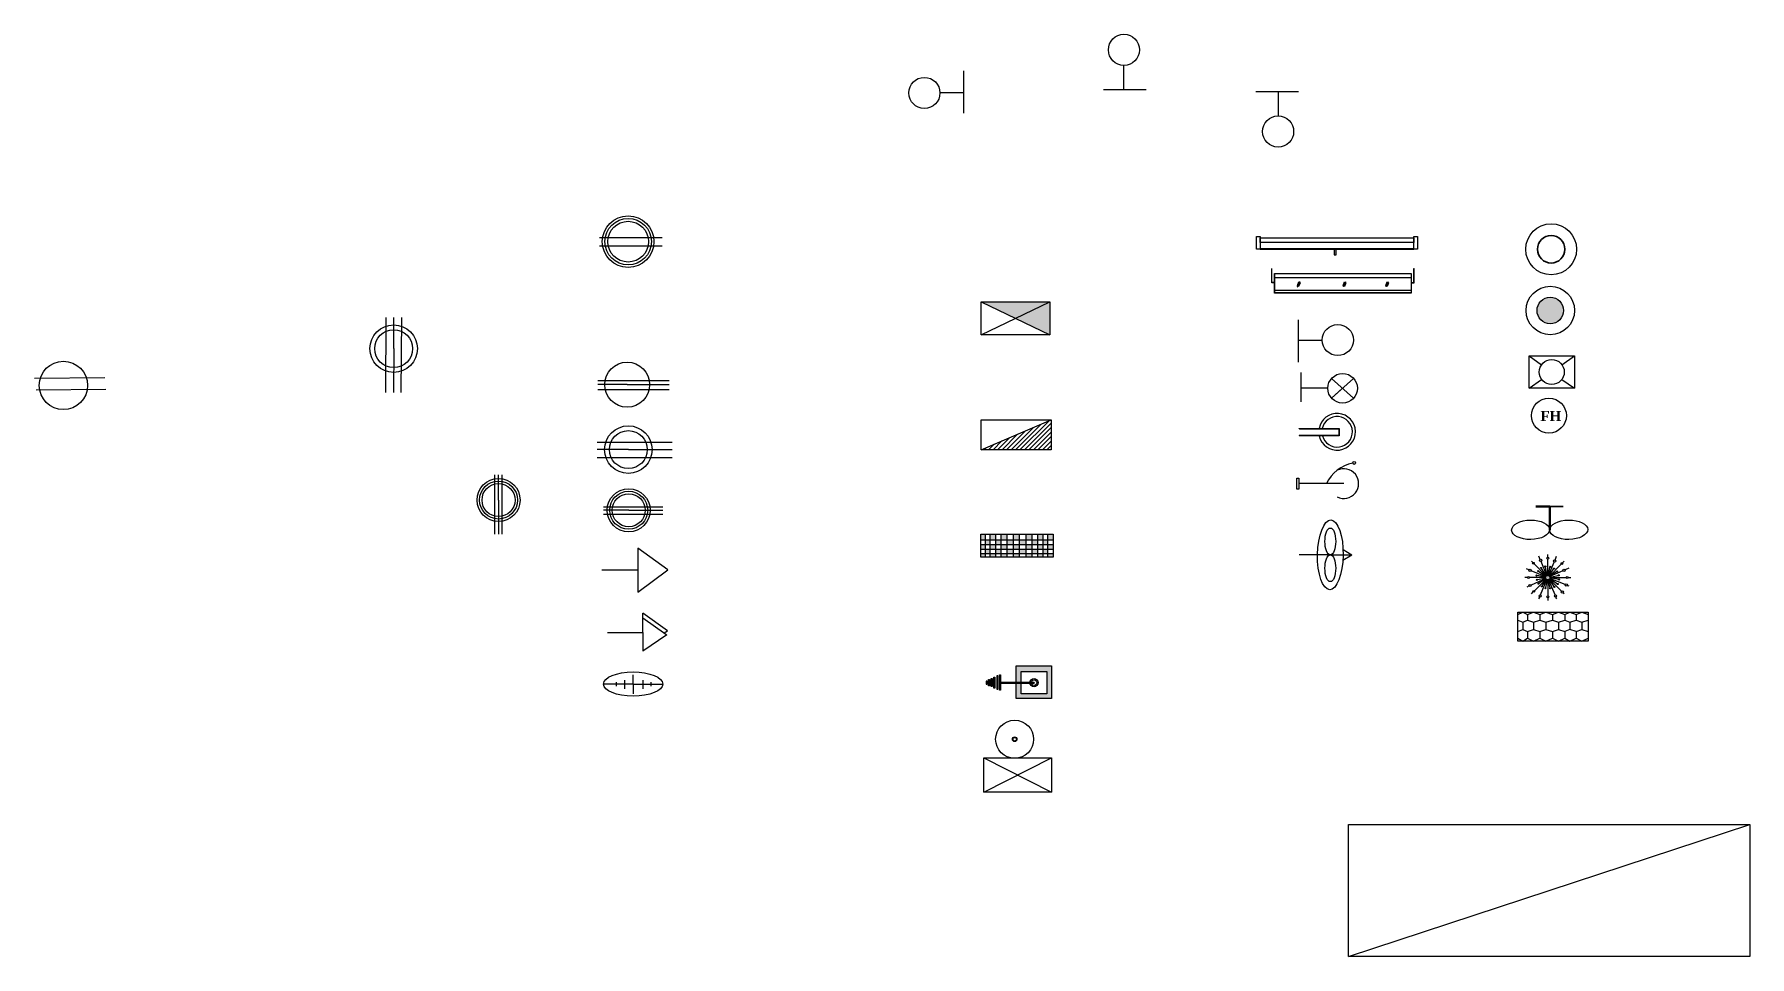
# Model space of a CAD drawing. Header units: inches. Extents: x 364 to 7104, y 169 to 8017.
# Drawn here: x 2022.2 to 2261.2, y 579.1 to 707.5 of the extents above; entities that cross this region are included whole.
import ezdxf

# ---------------------------------------------------------------- set-up
doc = ezdxf.new("R2010")
doc.units = ezdxf.units.IN
doc.header["$MEASUREMENT"] = 0
for name, color, linetype in [('A C', 132, 'Continuous'), ('AS', 23, 'Continuous'), ('BP', 191, 'Continuous'), ('CB', 22, 'Continuous'), ('CH', 171, 'Continuous'), ('CL', 20, 'Continuous'), ('CS', 100, 'Continuous'), ('CT', 212, 'Continuous'), ('E', 240, 'Continuous'), ('EMDB', 3, 'Continuous'), ('EXF', 183, 'Continuous'), ('FH', 121, 'Continuous'), ('FL', 242, 'Continuous'), ('GDL', 234, 'Continuous'), ('GL', 133, 'Continuous'), ('IS', 200, 'Continuous'), ('ML', 211, 'Continuous'), ('PB', 160, 'Continuous'), ('PS', 30, 'Continuous'), ('QB', 40, 'Continuous'), ('QS', 32, 'Continuous'), ('SDB', 220, 'Continuous'), ('TJB', 24, 'Continuous'), ('TL', 201, 'Continuous'), ('TS', 21, 'Continuous'), ('Wall', 170, 'Continuous'), ('WF', 201, 'Continuous'), ('WL', 130, 'Continuous')]:
    doc.layers.add(name, color=color, linetype=linetype)
doc.styles.get("Standard").update_dxf_attribs({"font": 'timesbd.ttf'})

# ---------------------------------------------------------------- blocks, each defined once
blk = doc.blocks.new('PB')
at = {"layer": 'Wall', "color": 160}
for p, q in [((15.501, 23.45), (18.282, 23.45)), ((15.565, 22.986), (18.31, 22.986))]:
    blk.add_line(p, q, dxfattribs=at)
blk.add_circle((16.639, 23.151), 0.956, dxfattribs=at)
blk = doc.blocks.new('WL')
at = {"layer": 'Wall', "color": 130}
for p, q in [((16.354, 18.55), (16.354, 16.873)), ((16.354, 17.747), (17.3, 17.747))]:
    blk.add_line(p, q, dxfattribs=at)
blk.add_circle((17.915, 17.747), 0.615, dxfattribs=at)
blk = doc.blocks.new('TL')
at = {"layer": 'TL'}
h = blk.add_hatch(color=256, dxfattribs=at)
h.paths.add_polyline_path([(92.934, 40.84), (86.866, 40.84), (86.866, 40.815), (92.934, 40.815)])
h.paths.add_polyline_path([(89.868, 40.815), (89.786, 40.815), (89.786, 40.6), (89.868, 40.6)])
for p, q in [((86.873, 41.08), (86.873, 41.08)), ((92.931, 41.269), (92.931, 41.269)), ((92.934, 40.822), (92.934, 40.815))]:
    blk.add_line(p, q, dxfattribs=at)
for points in [[(86.724, 41.318), (86.866, 41.318), (86.866, 40.815), (86.724, 40.815)], [(92.934, 41.318), (93.076, 41.318), (93.076, 40.815), (92.934, 40.815)], [(86.866, 40.815), (86.866, 40.815), (86.866, 40.84), (86.866, 40.84)], [(86.866, 40.84), (92.934, 40.84), (92.934, 40.815), (86.866, 40.815)], [(86.866, 40.815), (92.934, 40.815), (92.934, 40.815), (86.866, 40.815)], [(86.873, 41.269), (92.931, 41.269), (92.931, 41.08), (86.873, 41.08)], [(89.786, 40.6), (89.868, 40.6), (89.868, 40.821), (89.786, 40.821)]]:
    blk.add_lwpolyline(points, close=True, dxfattribs=at)
blk = doc.blocks.new('FL')
at = {"layer": 'FL', "lineweight": 30}
for p, q in [((88.474, 35.948), (88.474, 34.798)), ((89.54, 35.326), (88.468, 35.326)), ((88.468, 35.326), (88.468, 35.326)), ((89.69, 35.717), (90.56, 34.935)), ((89.69, 34.935), (90.56, 35.717)), ((90.125, 35.326), (89.69, 34.935))]:
    blk.add_line(p, q, dxfattribs=at)
blk.add_circle((90.125, 35.326), 0.585, dxfattribs=at)
blk = doc.blocks.new('GL')
at = {"layer": 'GL'}
h = blk.add_hatch(dxfattribs=at)
h.set_pattern_fill('ANSI31', color=256, style=0)
h.paths.add_polyline_path([(89.988, 33.737), (88.413, 33.737), (88.413, 33.727), (88.423, 33.727), (89.978, 33.727), (89.978, 33.459), (88.423, 33.459), (88.413, 33.459), (88.413, 33.449), (89.988, 33.449)])
blk.add_hatch(color=256, dxfattribs=at).paths.add_polyline_path([(88.423, 33.459), (88.413, 33.459), (88.413, 33.449), (89.988, 33.449), (89.988, 33.737), (88.413, 33.737), (88.413, 33.727), (88.423, 33.727), (89.978, 33.727), (89.978, 33.459)])
for p, q in [((88.413, 33.727), (88.413, 33.737)), ((88.423, 33.727), (88.413, 33.727)), ((88.423, 33.459), (88.413, 33.459)), ((88.413, 33.459), (88.413, 33.449))]:
    blk.add_line(p, q, dxfattribs=at)
for points in [[(88.413, 33.737), (89.988, 33.737), (89.988, 33.449), (88.413, 33.449)], [(88.423, 33.727), (89.978, 33.727), (89.978, 33.459), (88.423, 33.459)]]:
    blk.add_lwpolyline(points, dxfattribs=at)
for radius, start, end in [(0.724, 192.68402, 169.79448), (0.605, 195.24396, 167.75079)]:
    blk.add_arc((89.908, 33.608), radius, start, end, dxfattribs=at)
blk = doc.blocks.new('CB')
at = {"layer": 'CB', "lineweight": 30}
for q in [(87.583, 31.375), (89.911, 31.375), (89.911, 31.375)]:
    blk.add_line((89.911, 31.375), q, dxfattribs=at)
blk.add_lwpolyline([(87.491, 31.66), (87.584, 31.66), (87.584, 31.097), (87.491, 31.097)], close=True, dxfattribs=at)
blk.add_circle((90.449, 32.442), 0.0736, dxfattribs=at)
for centre, radius, start, end in [((90.737, 30.555), 1.909, 100.88936, 154.55298), ((89.911, 31.375), 0.769, 243.61195, 116.38805)]:
    blk.add_arc(centre, radius, start, end, dxfattribs=at)
blk = doc.blocks.new('EXF')
at = {"layer": 'EXF', "lineweight": 30}
for p, q in [((90.91, 26.47), (91.61, 26.03)), ((89.88, 26.03), (87.37, 26.03)), ((89.88, 26.03), (91.61, 26.03)), ((90.9, 25.59), (91.61, 26.03))]:
    blk.add_line(p, q, dxfattribs=at)
for centre, major_axis, ratio in [((89.88, 26.03), (0.05, 2.81), 0.367221), ((89.88, 27.11), (0, 1.08), 0.404093), ((89.88, 24.95), (0, 1.08), 0.404093)]:
    blk.add_ellipse(centre, major_axis=major_axis, ratio=ratio, dxfattribs=at)
blk = doc.blocks.new('CL')
at = {"layer": 'CL'}
blk.add_circle((89.544, 25.661), 1.006, dxfattribs=at)
blk.add_circle((89.544, 25.661), 1.006, dxfattribs=at)
at = {"layer": 'CL', "lineweight": 35}
blk.add_circle((89.544, 25.661), 0.543, dxfattribs=at)
blk = doc.blocks.new('CS')
at = {"layer": 'CS'}
blk.add_hatch(color=256, dxfattribs=at).paths.add_polyline_path([(90.034, 23.244, 1), (88.987, 23.244, 1)])
for radius in [0.958, 0.523]:
    blk.add_circle((89.51, 23.244), radius, dxfattribs=at)
blk = doc.blocks.new('GDL')
at = {"layer": 'GDL', "lineweight": 25}
for p, q in [((88.67, 21.457), (89.165, 21.102)), ((89.97, 21.102), (90.466, 21.457)), ((88.67, 20.173), (89.165, 20.527)), ((89.97, 20.527), (90.466, 20.173))]:
    blk.add_line(p, q, dxfattribs=at)
blk.add_lwpolyline([(88.67, 21.457), (90.466, 21.457), (90.466, 20.173), (88.67, 20.173)], close=True, dxfattribs=at)
blk.add_circle((89.568, 20.815), 0.495, dxfattribs=at)
blk = doc.blocks.new('FH')
at = {"layer": 'FH', "lineweight": 25}
blk.add_circle((89.455, 19.095), 0.689, dxfattribs=at)
at = {"layer": 'FH', "insert": (89.119, 19.28), "char_height": 0.3942, "width": 2.35273, "attachment_point": 1}
blk.add_mtext('FH', dxfattribs=at)
blk = doc.blocks.new('WF')
at = {"layer": 'WF', "lineweight": 50}
for q in [(96.539, 41.371), (97.094, 40.437)]:
    blk.add_line((97.094, 41.371), q, dxfattribs=at)
at = {"layer": 'WF', "lineweight": 35}
blk.add_line((97.094, 41.371), (97.619, 41.371), dxfattribs=at)
at = {"layer": 'WF'}
for centre in [(96.339, 40.448), (97.844, 40.448)]:
    blk.add_ellipse(centre, major_axis=(-0.75, -0.011), ratio=0.511952, dxfattribs=at)
blk = doc.blocks.new('CH')
at = {"layer": 'CH', "lineweight": 25}
h = blk.add_hatch(color=1, dxfattribs=at)
h.paths.add_polyline_path([(98.479, 39.126, 1), (98.407, 39.126, 1)])
h.paths.add_polyline_path([(98.606, 38.812, 1), (98.651, 38.812, 1)])
h.paths.add_polyline_path([(98.769, 38.941, 1), (98.724, 38.941, 1)])
h.paths.add_polyline_path([(98.936, 38.996, 1), (98.892, 38.996, 1)])
h.paths.add_polyline_path([(99.123, 38.985, 1), (99.079, 38.985, 1)])
h.paths.add_polyline_path([(99.233, 38.916, 1), (99.277, 38.916, 1)])
h.paths.add_polyline_path([(99.4, 38.803, 1), (99.355, 38.803, 1)])
h.paths.add_polyline_path([(99.466, 38.65, 1), (99.422, 38.65, 1)])
h.paths.add_polyline_path([(98.542, 38.641, 1), (98.586, 38.641, 1)])
h.paths.add_polyline_path([(98.555, 38.474, 1), (98.599, 38.474, 1)])
h.paths.add_polyline_path([(98.67, 38.323, 1), (98.625, 38.323, 1)])
h.paths.add_polyline_path([(98.75, 38.213, 1), (98.795, 38.213, 1)])
h.paths.add_polyline_path([(98.946, 38.144, 1), (98.902, 38.144, 1)])
h.paths.add_polyline_path([(99.13, 38.139, 1), (99.086, 38.139, 1)])
h.paths.add_polyline_path([(99.294, 38.192, 1), (99.25, 38.192, 1)])
h.paths.add_polyline_path([(99.427, 38.307, 1), (99.383, 38.307, 1)])
h.paths.add_polyline_path([(99.44, 38.483, 1), (99.485, 38.483, 1)])
h.paths.add_polyline_path([(99.697, 38.269, 1), (99.786, 38.269, 1)])
h.paths.add_polyline_path([(99.74, 38.562, 1), (99.817, 38.562, 1)])
h.paths.add_polyline_path([(99.695, 38.849, 1), (99.606, 38.849, 1)])
h.paths.add_polyline_path([(99.607, 39.112, 1), (99.533, 39.112, 1)])
h.paths.add_polyline_path([(99.325, 39.212, 1), (99.237, 39.212, 1)])
h.paths.add_polyline_path([(98.974, 39.329, 1), (99.051, 39.329, 1)])
h.paths.add_polyline_path([(98.688, 39.238, 1), (98.777, 39.238, 1)])
h.paths.add_polyline_path([(98.354, 38.845, 1), (98.265, 38.845, 1)])
h.paths.add_polyline_path([(98.284, 38.562, 1), (98.207, 38.562, 1)])
h.paths.add_polyline_path([(98.266, 38.248, 1), (98.355, 38.248, 1)])
h.paths.add_polyline_path([(99.099, 38.562, 1), (98.926, 38.562, 1)])
h.paths.add_polyline_path([(98.49, 38.016, 1), (98.426, 38.016, 1)])
h.paths.add_polyline_path([(98.755, 37.834, 1), (98.667, 37.834, 1)])
h.paths.add_polyline_path([(98.974, 37.796, 1), (99.051, 37.796, 1)])
h.paths.add_polyline_path([(99.358, 37.834, 1), (99.27, 37.834, 1)])
h.paths.add_polyline_path([(99.629, 37.991, 1), (99.545, 37.991, 1)])
at = {"layer": 'CH', "lineweight": 30}
for p, q in [((98.716, 39.279), (98.663, 39.406)), ((99.012, 39.368), (99.012, 39.475)), ((99.012, 38.649), (99.012, 39.291)), ((99.298, 39.253), (99.361, 39.406)), ((98.268, 38.862), (98.165, 38.903)), ((98.932, 38.595), (98.35, 38.829)), ((98.418, 39.151), (98.363, 39.205)), ((98.951, 38.623), (98.469, 39.1)), ((98.927, 38.577), (98.586, 38.637)), ((98.94, 38.609), (98.647, 38.8)), ((98.979, 38.642), (98.749, 39.197)), ((98.963, 38.633), (98.759, 38.923)), ((98.993, 38.647), (98.919, 38.974)), ((99.03, 38.647), (99.097, 38.963)), ((99.045, 38.642), (99.264, 39.171)), ((99.061, 38.634), (99.242, 38.897)), ((99.074, 38.623), (99.543, 39.086)), ((99.359, 38.79), (99.084, 38.61)), ((99.61, 38.831), (99.091, 38.598)), ((99.097, 38.58), (99.422, 38.646)), ((99.596, 39.139), (99.662, 39.204)), ((99.845, 38.936), (99.691, 38.867)), ((98.207, 38.562), (98.099, 38.562)), ((98.27, 38.229), (98.179, 38.189)), ((98.926, 38.562), (98.284, 38.562)), ((98.933, 38.527), (98.351, 38.266)), ((98.362, 37.921), (98.435, 37.993)), ((98.481, 38.038), (98.951, 38.502)), ((98.599, 38.479), (98.928, 38.545)), ((98.94, 38.515), (98.666, 38.335)), ((98.728, 37.875), (98.979, 38.483)), ((98.785, 38.232), (98.963, 38.491)), ((98.928, 38.166), (98.994, 38.478)), ((99.012, 38.562), (99.012, 38.562)), ((99.012, 38.476), (99.012, 37.834)), ((99.103, 38.161), (99.031, 38.478)), ((99.297, 37.875), (99.045, 38.483)), ((99.259, 38.21), (99.062, 38.492)), ((99.073, 38.502), (99.557, 38.02)), ((99.084, 38.137), (99.086, 38.137)), ((99.386, 38.319), (99.085, 38.516)), ((99.7, 38.285), (99.092, 38.53)), ((99.441, 38.487), (99.097, 38.548)), ((99.099, 38.562), (99.74, 38.562)), ((99.392, 38.29), (99.392, 38.289)), ((99.616, 37.961), (99.659, 37.919)), ((99.859, 38.222), (99.782, 38.252)), ((99.817, 38.562), (99.925, 38.562)), ((98.663, 37.719), (98.694, 37.793)), ((99.012, 37.757), (99.012, 37.65)), ((99.362, 37.719), (99.331, 37.793))]:
    blk.add_line(p, q, dxfattribs=at)
for centre, radius in [((99.012, 39.329), 0.0385), ((98.309, 38.845), 0.0442), ((98.443, 39.126), 0.0361), ((98.564, 38.641), 0.0222), ((98.628, 38.812), 0.0222), ((98.732, 39.238), 0.0442), ((98.747, 38.941), 0.0222), ((98.914, 38.996), 0.0222), ((99.012, 38.562), 0.0863), ((99.101, 38.985), 0.0222), ((99.255, 38.916), 0.0222), ((99.281, 39.212), 0.0442), ((99.378, 38.803), 0.0222), ((99.444, 38.65), 0.0222), ((99.57, 39.112), 0.0371), ((99.651, 38.849), 0.0442), ((98.246, 38.562), 0.0385), ((98.311, 38.248), 0.0442), ((98.458, 38.016), 0.0323), ((98.577, 38.474), 0.0222), ((98.648, 38.323), 0.0222), ((98.772, 38.213), 0.0222), ((98.924, 38.144), 0.0222), ((99.108, 38.139), 0.0222), ((99.272, 38.192), 0.0222), ((99.405, 38.307), 0.0222), ((99.463, 38.483), 0.0222), ((99.587, 37.991), 0.042), ((99.741, 38.269), 0.0442), ((99.779, 38.562), 0.0385), ((98.711, 37.834), 0.0442), ((99.012, 37.796), 0.0385), ((99.314, 37.834), 0.0442)]:
    blk.add_circle(centre, radius, dxfattribs=at)
blk = doc.blocks.new('CT')
at = {"layer": 'CT', "lineweight": 30}
for p, q in [((97.048, 26.398), (97.239, 26.491)), ((97.239, 26.491), (97.426, 26.398)), ((97.426, 26.398), (97.664, 26.491)), ((97.664, 26.491), (97.908, 26.398)), ((97.908, 26.398), (98.149, 26.491)), ((98.149, 26.491), (98.406, 26.398)), ((98.406, 26.398), (98.649, 26.491)), ((98.649, 26.491), (98.894, 26.398)), ((98.894, 26.398), (99.092, 26.491)), ((99.092, 26.491), (99.344, 26.398)), ((99.344, 26.398), (99.568, 26.491)), ((99.568, 26.491), (99.821, 26.398)), ((97.048, 26.175), (97.239, 26.101)), ((97.048, 25.721), (97.239, 25.806)), ((97.239, 26.101), (97.426, 26.175)), ((97.239, 26.101), (97.239, 25.806)), ((97.239, 25.806), (97.426, 25.721)), ((97.403, 26.398), (97.426, 26.398)), ((97.426, 26.398), (97.426, 26.175)), ((97.426, 26.175), (97.664, 26.101)), ((97.426, 25.721), (97.664, 25.806)), ((97.664, 26.101), (97.908, 26.175)), ((97.664, 26.101), (97.664, 25.806)), ((97.664, 25.806), (97.908, 25.721)), ((97.908, 26.398), (97.908, 26.175)), ((97.908, 26.175), (98.149, 26.101)), ((97.908, 25.721), (98.149, 25.806)), ((98.149, 26.101), (98.406, 26.175)), ((98.149, 26.101), (98.149, 25.806)), ((98.149, 25.806), (98.406, 25.721)), ((98.406, 26.398), (98.406, 26.175)), ((98.406, 26.175), (98.649, 26.101)), ((98.406, 25.721), (98.649, 25.806)), ((98.649, 26.101), (98.894, 26.175)), ((98.649, 26.101), (98.649, 25.806)), ((98.649, 25.806), (98.894, 25.721)), ((98.894, 26.398), (98.894, 26.175)), ((98.894, 26.175), (99.092, 26.101)), ((99.092, 25.806), (98.894, 25.721)), ((99.092, 26.101), (99.344, 26.175)), ((99.092, 26.101), (99.092, 25.806)), ((99.344, 25.721), (99.092, 25.806)), ((99.344, 26.398), (99.344, 26.175)), ((99.344, 26.175), (99.568, 26.101)), ((99.344, 25.721), (99.568, 25.806)), ((99.568, 26.101), (99.821, 26.175)), ((99.568, 26.101), (99.568, 25.806)), ((99.568, 25.806), (99.821, 25.721)), ((97.048, 25.46), (97.239, 25.345)), ((97.239, 25.345), (97.426, 25.46)), ((97.426, 25.721), (97.426, 25.534)), ((97.426, 25.534), (97.426, 25.46)), ((97.426, 25.46), (97.664, 25.345)), ((97.664, 25.345), (97.908, 25.46)), ((97.908, 25.721), (97.908, 25.534)), ((97.908, 25.534), (97.908, 25.46)), ((97.908, 25.46), (98.149, 25.345)), ((98.149, 25.345), (98.406, 25.46)), ((98.406, 25.721), (98.406, 25.534)), ((98.406, 25.534), (98.406, 25.46)), ((98.406, 25.46), (98.649, 25.345)), ((98.649, 25.345), (98.894, 25.46)), ((98.894, 25.721), (98.894, 25.534)), ((98.894, 25.534), (98.894, 25.46)), ((98.894, 25.46), (99.092, 25.345)), ((99.092, 25.345), (99.344, 25.46)), ((99.344, 25.721), (99.344, 25.534)), ((99.344, 25.534), (99.344, 25.46)), ((99.344, 25.46), (99.568, 25.345)), ((99.568, 25.345), (99.821, 25.46))]:
    blk.add_line(p, q, dxfattribs=at)
blk.add_lwpolyline([(97.048, 26.491), (99.821, 26.491), (99.821, 25.345), (97.048, 25.345)], close=True, dxfattribs=at)
blk = doc.blocks.new('PS')
at = {"layer": 'PS', "lineweight": 25}
for p, q in [((64.043, 41.115), (66.521, 41.115)), ((64.043, 40.778), (66.521, 40.778))]:
    blk.add_line(p, q, dxfattribs=at)
for radius in [1.02, 0.919, 0.805]:
    blk.add_circle((65.177, 40.947), radius, dxfattribs=at)
blk = doc.blocks.new('QS')
at = {"layer": 'QS', "lineweight": 25}
for p, q in [((64.285, 35.631), (67.113, 35.631)), ((65.449, 35.47), (64.285, 35.47)), ((64.285, 35.273), (67.113, 35.273)), ((65.449, 35.47), (67.113, 35.47))]:
    blk.add_line(p, q, dxfattribs=at)
blk.add_circle((65.449, 35.47), 0.887, dxfattribs=at)
blk = doc.blocks.new('QB')
at = {"layer": 'QB', "lineweight": 25}
for p, q in [((64.265, 33.202), (67.228, 33.202)), ((65.496, 32.906), (64.265, 32.906)), ((64.265, 32.594), (67.228, 32.594)), ((65.496, 32.906), (67.228, 32.906))]:
    blk.add_line(p, q, dxfattribs=at)
for radius in [0.939, 0.748]:
    blk.add_circle((65.496, 32.906), radius, dxfattribs=at)
blk = doc.blocks.new('A C')
at = {"layer": 'A C', "lineweight": 25}
for p, q in [((64.513, 30.644), (66.674, 30.644)), ((65.51, 30.513), (64.513, 30.513)), ((65.51, 30.513), (66.674, 30.513)), ((66.674, 30.644), (66.853, 30.644)), ((66.674, 30.513), (66.853, 30.513)), ((64.513, 30.358), (66.674, 30.358)), ((66.674, 30.358), (66.853, 30.358))]:
    blk.add_line(p, q, dxfattribs=at)
for radius in [0.85, 0.75, 0.652]:
    blk.add_circle((65.51, 30.513), radius, dxfattribs=at)
blk = doc.blocks.new('TS')
at = {"layer": 'TS', "lineweight": 30}
for p, q in [((65.871, 29.02), (65.871, 27.285)), ((67.054, 28.165), (65.871, 29.02)), ((64.449, 28.165), (65.871, 28.165)), ((65.871, 27.285), (67.054, 28.165))]:
    blk.add_line(p, q, dxfattribs=at)
blk = doc.blocks.new('IS')
at = {"layer": 'IS', "lineweight": 30}
for p, q in [((66.067, 25.682), (66.067, 26.454)), ((67.036, 25.756), (66.067, 26.454)), ((66.067, 26.271), (66.979, 25.624)), ((66.912, 25.672), (67.036, 25.756)), ((64.677, 25.682), (66.067, 25.682)), ((66.067, 25.682), (66.067, 24.953)), ((67.016, 25.598), (66.067, 24.953)), ((66.979, 25.624), (67.016, 25.598))]:
    blk.add_line(p, q, dxfattribs=at)
blk = doc.blocks.new('AS')
at = {"layer": 'AS', "lineweight": 30}
for p, q in [((65.017, 23.73), (65.017, 23.565)), ((65.343, 23.806), (65.343, 23.464)), ((65.684, 23.653), (65.684, 24.016)), ((66.065, 23.806), (66.065, 23.464)), ((66.386, 23.73), (66.386, 23.565)), ((65.684, 23.653), (64.514, 23.653)), ((65.684, 23.653), (66.855, 23.653)), ((65.684, 23.653), (65.684, 23.26))]:
    blk.add_line(p, q, dxfattribs=at)
blk.add_ellipse((65.684, 23.653), major_axis=(-1.171, 0), ratio=0.406256, dxfattribs=at)
blk = doc.blocks.new('ML')
at = {"layer": 'ML'}
h = blk.add_hatch(color=256, dxfattribs=at)
h.paths.add_polyline_path([(92.836, 39.862), (87.436, 39.862), (87.436, 39.086), (92.836, 39.086)])
h.paths.add_polyline_path([(87.446, 39.096), (87.446, 39.852), (92.826, 39.852), (92.826, 39.096)], flags=16)
h.paths.add_polyline_path([(88.335, 39.331), (88.426, 39.529), (88.435, 39.524), (88.344, 39.327)], flags=0)
h.paths.add_polyline_path([(88.325, 39.376), (88.381, 39.515), (88.39, 39.511), (88.334, 39.373)], flags=0)
h.paths.add_polyline_path([(88.379, 39.352), (88.439, 39.495), (88.448, 39.491), (88.389, 39.348)], flags=0)
h.paths.add_polyline_path([(90.133, 39.376), (90.189, 39.515), (90.198, 39.511), (90.142, 39.373)], flags=0)
h.paths.add_polyline_path([(90.142, 39.331), (90.234, 39.529), (90.243, 39.524), (90.152, 39.327)], flags=0)
h.paths.add_polyline_path([(90.187, 39.352), (90.247, 39.495), (90.256, 39.491), (90.197, 39.348)], flags=0)
h.paths.add_polyline_path([(91.818, 39.376), (91.874, 39.515), (91.884, 39.511), (91.828, 39.373)], flags=0)
h.paths.add_polyline_path([(91.828, 39.331), (91.919, 39.529), (91.928, 39.524), (91.837, 39.327)], flags=0)
h.paths.add_polyline_path([(91.873, 39.352), (91.932, 39.495), (91.941, 39.491), (91.882, 39.348)], flags=0)
h.paths.add_polyline_path([(87.436, 39.496), (87.336, 39.496), (87.336, 40.061), (87.326, 40.061), (87.326, 39.486), (87.436, 39.486)])
h.paths.add_polyline_path([(92.946, 40.061), (92.936, 40.061), (92.936, 39.496), (92.836, 39.496), (92.836, 39.486), (92.946, 39.486)])
for p, q in [((87.326, 39.486), (87.326, 40.061)), ((87.326, 40.061), (87.336, 40.061)), ((87.336, 39.496), (87.336, 40.061)), ((92.936, 39.496), (92.936, 40.061)), ((92.936, 40.061), (92.946, 40.061)), ((92.946, 39.486), (92.946, 40.061)), ((87.436, 39.486), (87.326, 39.486)), ((87.436, 39.496), (87.336, 39.496)), ((87.446, 39.704), (92.826, 39.704)), ((88.381, 39.515), (88.325, 39.376)), ((88.325, 39.376), (88.334, 39.373)), ((88.39, 39.511), (88.334, 39.373)), ((88.426, 39.529), (88.335, 39.331)), ((88.335, 39.331), (88.344, 39.327)), ((88.435, 39.524), (88.344, 39.327)), ((88.439, 39.495), (88.379, 39.352)), ((88.379, 39.352), (88.389, 39.348)), ((88.381, 39.515), (88.39, 39.511)), ((88.448, 39.491), (88.389, 39.348)), ((88.426, 39.529), (88.435, 39.524)), ((88.439, 39.495), (88.439, 39.495)), ((88.439, 39.495), (88.448, 39.491)), ((90.189, 39.515), (90.133, 39.376)), ((90.133, 39.376), (90.142, 39.373)), ((90.234, 39.529), (90.142, 39.331)), ((90.198, 39.511), (90.142, 39.373)), ((90.142, 39.331), (90.152, 39.327)), ((90.243, 39.524), (90.152, 39.327)), ((90.247, 39.495), (90.187, 39.352)), ((90.187, 39.352), (90.197, 39.348)), ((90.189, 39.515), (90.198, 39.511)), ((90.256, 39.491), (90.197, 39.348)), ((90.234, 39.529), (90.243, 39.524)), ((90.247, 39.495), (90.247, 39.495)), ((90.247, 39.495), (90.256, 39.491)), ((91.874, 39.515), (91.818, 39.376)), ((91.818, 39.376), (91.828, 39.373)), ((91.919, 39.529), (91.828, 39.331)), ((91.884, 39.511), (91.828, 39.373)), ((91.828, 39.331), (91.837, 39.327)), ((91.928, 39.524), (91.837, 39.327)), ((91.932, 39.495), (91.873, 39.352)), ((91.873, 39.352), (91.882, 39.348)), ((91.874, 39.515), (91.884, 39.511)), ((91.941, 39.491), (91.882, 39.348)), ((91.919, 39.529), (91.928, 39.524)), ((91.932, 39.495), (91.932, 39.495)), ((91.932, 39.495), (91.941, 39.491)), ((92.836, 39.496), (92.936, 39.496)), ((92.836, 39.486), (92.946, 39.486)), ((87.446, 39.198), (92.826, 39.198))]:
    blk.add_line(p, q, dxfattribs=at)
for points in [[(87.436, 39.862), (92.836, 39.862), (92.836, 39.086), (87.436, 39.086)], [(87.446, 39.852), (92.826, 39.852), (92.826, 39.096), (87.446, 39.096)]]:
    blk.add_lwpolyline(points, close=True, dxfattribs=at)
blk = doc.blocks.new('SDB')
blk.add_line((29.699, 8.995), (45.547, 14.214))
blk.add_lwpolyline([(29.699, 14.214), (45.547, 14.214), (45.547, 8.995), (29.699, 8.995)], close=True)
blk = doc.blocks.new('EMDB')
h = blk.add_hatch(color=81)
h.paths.add_polyline_path([(17.907, 34.847), (15.207, 34.847), (16.557, 34.193)])
h.paths.add_polyline_path([(17.907, 33.538), (17.907, 34.847), (16.557, 34.193)])
blk.add_line((15.207, 34.847), (17.907, 33.538))
at = {"color": 81}
blk.add_line((15.207, 33.538), (17.907, 34.847), dxfattribs=at)
blk.add_lwpolyline([(15.207, 34.847), (17.907, 34.847), (17.907, 33.538), (15.207, 33.538)], close=True, dxfattribs=at)
blk = doc.blocks.new('DJB')
h = blk.add_hatch()
h.set_pattern_fill('ANSI31', color=4, style=0)
h.set_pattern_definition([(45, (0, 0.18326), (-0.08838835, 0.08838835), [])])
h.paths.add_polyline_path([(17.964, 29.001), (17.964, 30.185), (15.207, 29.001)])
h = blk.add_hatch()
h.set_pattern_fill('ANSI32', color=4, style=0)
h.set_pattern_definition([(45, (0, 0.18326), (-0.265165, 0.265165), []), (45, (0.17678, 0.18326), (-0.265165, 0.265165), [])])
h.paths.add_polyline_path([(17.964, 30.185), (15.207, 29.001), (17.964, 29.001)])
at = {"color": 4}
blk.add_line((15.207, 29.001), (17.964, 30.185), dxfattribs=at)
blk.add_lwpolyline([(15.207, 30.185), (17.964, 30.185), (17.964, 29.001), (15.207, 29.001)], close=True, dxfattribs=at)
blk = doc.blocks.new('TJB')
h = blk.add_hatch(color=24)
h.paths.add_polyline_path([(15.338, 25.442), (15.505, 25.442), (15.505, 25.67), (15.338, 25.67)])
h.paths.add_polyline_path([(15.338, 25.263), (15.338, 25.084), (15.505, 25.084), (15.505, 25.263)])
h.paths.add_polyline_path([(15.338, 24.913), (15.338, 24.763), (15.505, 24.763), (15.505, 24.913)])
h.paths.add_polyline_path([(15.69, 24.913), (15.69, 24.763), (15.917, 24.763), (15.917, 24.913)])
h.paths.add_polyline_path([(15.917, 25.084), (15.917, 25.263), (15.69, 25.263), (15.69, 25.084)])
h.paths.add_polyline_path([(15.917, 25.67), (15.69, 25.67), (15.69, 25.442), (15.917, 25.442)])
h.paths.add_polyline_path([(16.132, 25.442), (16.364, 25.442), (16.364, 25.67), (16.132, 25.67)])
h.paths.add_polyline_path([(16.364, 25.263), (16.132, 25.263), (16.132, 25.084), (16.364, 25.084)])
h.paths.add_polyline_path([(16.364, 24.913), (16.132, 24.913), (16.132, 24.763), (16.364, 24.763)])
h.paths.add_polyline_path([(16.855, 24.763), (16.855, 24.913), (16.613, 24.913), (16.613, 24.763)])
h.paths.add_polyline_path([(16.855, 25.084), (16.855, 25.263), (16.613, 25.263), (16.613, 25.084)])
h.paths.add_polyline_path([(16.855, 25.442), (16.855, 25.67), (16.613, 25.67), (16.613, 25.442)])
h.paths.add_polyline_path([(17.353, 25.442), (17.353, 25.67), (17.112, 25.67), (17.112, 25.442)])
h.paths.add_polyline_path([(17.353, 25.263), (17.112, 25.263), (17.112, 25.084), (17.353, 25.084)])
h.paths.add_polyline_path([(17.353, 24.763), (17.353, 24.913), (17.112, 24.913), (17.112, 24.763)])
h.paths.add_polyline_path([(17.579, 24.913), (17.579, 24.763), (17.782, 24.763), (17.782, 24.913)])
h.paths.add_polyline_path([(17.579, 25.084), (17.782, 25.084), (17.782, 25.263), (17.579, 25.263)])
h.paths.add_polyline_path([(17.782, 25.442), (17.782, 25.67), (17.579, 25.67), (17.579, 25.442)])
h.paths.add_polyline_path([(18.197, 25.442), (18.197, 25.67), (17.969, 25.67), (17.969, 25.442)])
h.paths.add_polyline_path([(17.969, 25.263), (17.969, 25.084), (18.197, 25.084), (18.197, 25.263)])
h.paths.add_polyline_path([(17.969, 24.913), (17.969, 24.763), (18.197, 24.763), (18.197, 24.913)])
h = blk.add_hatch(color=24)
h.paths.add_polyline_path([(15.505, 25.442), (15.505, 25.263), (15.69, 25.263), (15.69, 25.442)])
h.paths.add_polyline_path([(15.505, 25.084), (15.505, 24.913), (15.69, 24.913), (15.69, 25.084)])
h.paths.add_polyline_path([(15.917, 25.084), (15.917, 24.913), (16.132, 24.913), (16.132, 25.084)])
h.paths.add_polyline_path([(16.364, 24.913), (16.613, 24.913), (16.613, 25.084), (16.364, 25.084)])
h.paths.add_polyline_path([(17.112, 25.084), (16.855, 25.084), (16.855, 24.913), (17.112, 24.913)])
h.paths.add_polyline_path([(17.353, 24.913), (17.579, 24.913), (17.579, 25.084), (17.353, 25.084)])
h.paths.add_polyline_path([(17.782, 24.913), (17.969, 24.913), (17.969, 25.084), (17.782, 25.084)])
h.paths.add_polyline_path([(17.782, 25.263), (17.969, 25.263), (17.969, 25.442), (17.782, 25.442)])
h.paths.add_polyline_path([(17.579, 25.442), (17.353, 25.442), (17.353, 25.263), (17.579, 25.263)])
h.paths.add_polyline_path([(16.855, 25.263), (17.112, 25.263), (17.112, 25.442), (16.855, 25.442)])
h.paths.add_polyline_path([(16.364, 25.263), (16.613, 25.263), (16.613, 25.442), (16.364, 25.442)])
h.paths.add_polyline_path([(15.917, 25.263), (16.132, 25.263), (16.132, 25.442), (15.917, 25.442)])
at = {"color": 24}
for p, q in [((15.338, 25.442), (18.197, 25.442)), ((15.338, 25.263), (18.197, 25.263)), ((15.338, 25.084), (18.197, 25.084)), ((15.505, 25.67), (15.505, 24.763)), ((15.69, 25.67), (15.69, 24.763)), ((15.917, 25.67), (15.917, 24.763)), ((16.132, 25.67), (16.132, 24.763)), ((16.364, 25.67), (16.364, 24.763)), ((16.613, 25.67), (16.613, 24.763)), ((16.855, 25.67), (16.855, 24.763)), ((17.112, 25.67), (17.112, 24.763)), ((17.353, 25.67), (17.353, 24.763)), ((17.579, 25.67), (17.579, 24.763)), ((17.782, 25.67), (17.782, 24.763)), ((17.969, 25.67), (17.969, 24.763)), ((15.338, 24.913), (17.969, 24.913)), ((17.969, 24.913), (18.197, 24.913))]:
    blk.add_line(p, q, dxfattribs=at)
blk.add_lwpolyline([(15.338, 25.67), (18.197, 25.67), (18.197, 24.763), (15.338, 24.763)], close=True, dxfattribs=at)
blk = doc.blocks.new('E')
at = {"layer": 'E'}
h = blk.add_hatch(color=256, dxfattribs=at)
h.paths.add_polyline_path([(76.255, 16.93), (76.255, 16.047), (75.243, 16.047), (75.243, 16.488), (75.039, 16.488), (75.039, 15.862), (76.441, 15.862), (76.441, 17.148), (75.039, 17.148), (75.039, 16.489), (75.243, 16.489), (75.243, 16.93)])
h.paths.add_polyline_path([(75.909, 16.488, 0.99945), (75.589, 16.489), (75.641, 16.489, -0.999187), (75.857, 16.488, -1), (75.641, 16.488), (75.589, 16.488, 1)], flags=17)
h.paths.add_polyline_path([(74.421, 16.488), (74.42, 16.488), (74.42, 16.489), (74.421, 16.489), (74.421, 16.799), (74.384, 16.799), (74.384, 16.196), (74.421, 16.196)])
h.paths.add_polyline_path([(74.318, 16.762), (74.28, 16.762), (74.28, 16.234), (74.318, 16.234)])
h.paths.add_polyline_path([(74.157, 16.271), (74.2, 16.271), (74.2, 16.71), (74.157, 16.71)])
h.paths.add_polyline_path([(74.097, 16.652), (74.055, 16.652), (74.055, 16.335), (74.097, 16.335)])
h.paths.add_polyline_path([(73.992, 16.619), (73.946, 16.619), (73.946, 16.368), (73.992, 16.368)])
h.paths.add_polyline_path([(73.858, 16.435), (73.896, 16.435), (73.896, 16.548), (73.858, 16.548)])
h = blk.add_hatch(color=256, dxfattribs=at)
h.paths.add_polyline_path([(75.039, 16.464), (75.039, 16.488), (74.421, 16.488), (74.421, 16.464)])
h.paths.add_polyline_path([(75.591, 16.464, -0.037941), (75.589, 16.488), (75.243, 16.488), (75.243, 16.464)])
h.paths.add_polyline_path([(75.749, 16.464), (75.749, 16.488), (75.641, 16.488, 0.056328), (75.644, 16.464)])
for p in [(74.384, 16.464), (75.749, 16.489)]:
    blk.add_line(p, (75.749, 16.464), dxfattribs=at)
for points in [[(75.039, 17.148), (76.441, 17.148), (76.441, 15.862), (75.039, 15.862)], [(73.896, 16.548), (73.858, 16.548), (73.858, 16.435), (73.896, 16.435)], [(73.946, 16.619), (73.992, 16.619), (73.992, 16.368), (73.946, 16.368)], [(74.055, 16.652), (74.097, 16.652), (74.097, 16.335), (74.055, 16.335)], [(74.157, 16.71), (74.2, 16.71), (74.2, 16.271), (74.157, 16.271)], [(74.318, 16.762), (74.28, 16.762), (74.28, 16.234), (74.318, 16.234)], [(74.384, 16.799), (74.421, 16.799), (74.421, 16.196), (74.384, 16.196)], [(74.42, 16.489), (75.749, 16.489), (75.749, 16.488), (74.42, 16.488)], [(75.243, 16.93), (76.255, 16.93), (76.255, 16.047), (75.243, 16.047)]]:
    blk.add_lwpolyline(points, close=True, dxfattribs=at)
for radius in [0.16, 0.108]:
    blk.add_circle((75.749, 16.488), radius, dxfattribs=at)
blk = doc.blocks.new('BP')
at = {"layer": 'BP'}
h = blk.add_hatch(color=256, dxfattribs=at)
h.paths.add_polyline_path([(74.878, 14.572, 1), (74.698, 14.572, 1)])
h.paths.add_polyline_path([(74.717, 14.572, -1), (74.859, 14.572, -1)], flags=16)
for p, q in [((73.576, 13.832), (76.247, 12.487)), ((73.576, 12.487), (76.247, 13.832))]:
    blk.add_line(p, q, dxfattribs=at)
blk.add_lwpolyline([(73.576, 13.832), (76.247, 13.832), (76.247, 12.487), (73.576, 12.487)], close=True, dxfattribs=at)
for radius in [0.75, 0.0903, 0.0711]:
    blk.add_circle((74.788, 14.572), radius, dxfattribs=at)

msp = doc.modelspace()

# ---------------------------------------------------------------- block references
at = {"color": 1, "xscale": 3.52800000000002, "yscale": 3.52800000000002, "zscale": 3.528}
msp.add_blockref('DJB', (2100.48, 547.32), dxfattribs=at)
at = {"layer": 'A C', "lineweight": 25, "xscale": 3.528000000000247, "yscale": 3.52800000000002, "zscale": 3.528, "rotation": 270}
msp.add_blockref('A C', (1979.23, 873.76), dxfattribs=at)
at = {"layer": 'A C', "lineweight": 25, "xscale": 3.52800000000002, "yscale": 3.52800000000002, "zscale": 3.528}
msp.add_blockref('A C', (1873.89, 533.57), dxfattribs=at)
at = {"layer": 'AS', "lineweight": 25, "xscale": 3.52800000000002, "yscale": 3.52800000000002, "zscale": 3.528}
for name, p in [('ML', (1886.5, 533.57)), ('AS', (1873.89, 533.57))]:
    msp.add_blockref(name, p, dxfattribs=at)
at = {"layer": 'BP', "xscale": 3.52800000000002, "yscale": 3.52800000000002, "zscale": 3.528}
msp.add_blockref('BP', (1894.92, 557.92), dxfattribs=at)
at = {"layer": 'CB', "xscale": 2.697548723861587, "yscale": 2.697548723861644, "zscale": 2.697548723861629}
msp.add_blockref('CB', (1962.08, 560.29), dxfattribs=at)
at = {"layer": 'CH', "lineweight": 25, "xscale": 3.52800000000002, "yscale": 3.52800000000002, "zscale": 3.528}
msp.add_blockref('CH', (1883.73, 495.8), dxfattribs=at)
at = {"layer": 'CL', "xscale": 3.52800000000002, "yscale": 3.52800000000002, "zscale": 3.528}
msp.add_blockref('CL', (1917.6, 587.03), dxfattribs=at)
at = {"layer": 'CS', "xscale": 3.52800000000002, "yscale": 3.52800000000002, "zscale": 3.528}
msp.add_blockref('CS', (1917.6, 587.03), dxfattribs=at)
at = {"layer": 'CT', "lineweight": 25, "xscale": 3.52800000000002, "yscale": 3.52800000000002, "zscale": 3.528}
msp.add_blockref('CT', (1886.5, 533.57), dxfattribs=at)
at = {"layer": 'E', "xscale": 3.52800000000002, "yscale": 3.52800000000002, "zscale": 3.528}
msp.add_blockref('E', (1894.23, 559.04), dxfattribs=at)
at = {"layer": 'EMDB', "color": 3, "xscale": 3.52800000000002, "yscale": 3.52800000000002, "zscale": 3.528}
msp.add_blockref('EMDB', (2100.48, 547.32), dxfattribs=at)
at = {"layer": 'EXF', "xscale": 1.728720000000067, "yscale": 1.728719999999981, "zscale": 1.72872}
msp.add_blockref('EXF', (2047.37, 590.01), dxfattribs=at)
at = {"layer": 'FH', "xscale": 3.52800000000002, "yscale": 3.52800000000002, "zscale": 3.528}
msp.add_blockref('FH', (1917.6, 587.03), dxfattribs=at)
at = {"layer": 'FL', "lineweight": 35, "xscale": 3.52800000000002, "yscale": 3.52800000000002, "zscale": 3.528}
msp.add_blockref('FL', (1886.5, 533.57), dxfattribs=at)
at = {"layer": 'GDL', "xscale": 3.52800000000002, "yscale": 3.52800000000002, "zscale": 3.528}
msp.add_blockref('GDL', (1917.6, 587.03), dxfattribs=at)
at = {"layer": 'GL', "xscale": 3.52800000000002, "yscale": 3.52800000000002, "zscale": 3.528}
msp.add_blockref('GL', (1886.5, 533.57), dxfattribs=at)
at = {"layer": 'IS', "lineweight": 25, "xscale": 3.52800000000002, "yscale": 3.52800000000002, "zscale": 3.528}
msp.add_blockref('IS', (1873.89, 533.57), dxfattribs=at)
at = {"layer": 'PB', "color": 160, "xscale": 3.527999999999886, "yscale": 3.527999999999886, "zscale": 3.528, "rotation": 0.7303235786612061}
msp.add_blockref('PB', (1968.61, 576.18), dxfattribs=at)
at = {"layer": 'PS', "lineweight": 25, "xscale": 3.52800000000002, "yscale": 3.52800000000002, "zscale": 3.528}
msp.add_blockref('PS', (1874.99, 534.16), dxfattribs=at)
at = {"layer": 'QB', "lineweight": 25, "xscale": 3.528000000000177, "yscale": 3.52799999999995, "zscale": 3.528, "rotation": 269.7030600563307}
msp.add_blockref('QB', (1957.38, 895.39), dxfattribs=at)
at = {"layer": 'QB', "lineweight": 25, "xscale": 3.52800000000002, "yscale": 3.52800000000002, "zscale": 3.528}
msp.add_blockref('QB', (1873.89, 533.57), dxfattribs=at)
at = {"layer": 'QS', "lineweight": 25, "xscale": 3.52800000000002, "yscale": 3.52800000000002, "zscale": 3.528}
msp.add_blockref('QS', (1873.89, 533.57), dxfattribs=at)
at = {"layer": 'SDB', "color": 1, "xscale": 3.52800000000002, "yscale": 3.52800000000002, "zscale": 3.528}
msp.add_blockref('SDB', (2100.48, 547.32), dxfattribs=at)
at = {"layer": 'TJB', "xscale": 3.52800000000002, "yscale": 3.52800000000002, "zscale": 3.528}
msp.add_blockref('TJB', (2099.95, 547.32), dxfattribs=at)
at = {"layer": 'TL', "xscale": 3.52800000000002, "yscale": 3.52800000000002, "zscale": 3.528}
msp.add_blockref('TL', (1886.5, 533.57), dxfattribs=at)
at = {"layer": 'TS', "lineweight": 25, "xscale": 3.52800000000002, "yscale": 3.52800000000002, "zscale": 3.528}
msp.add_blockref('TS', (1873.89, 533.57), dxfattribs=at)
at = {"layer": 'WF', "xscale": 3.52800000000002, "yscale": 3.52800000000002, "zscale": 3.528}
msp.add_blockref('WF', (1890.77, 495.8), dxfattribs=at)
at = {"layer": 'WL', "lineweight": 30, "zscale": 3.528}
for p, xscale, yscale, rotation in [((2236.61, 642.12), 3.52800000000002, 3.528000000000247, 90), ((2209.4, 761.94), 3.528000000000247, 3.52800000000002, 180), ((2132.86, 757.16), 3.528000000000247, 3.52800000000002, 270)]:
    msp.add_blockref('WL', p, dxfattribs=dict(at, xscale=xscale, yscale=yscale, rotation=rotation))
at = {"layer": 'WL', "lineweight": 30, "xscale": 3.52800000000002, "yscale": 3.52800000000002, "zscale": 3.528}
msp.add_blockref('WL', (2140.58, 602.31), dxfattribs=at)

doc.saveas('drawing.dxf')
